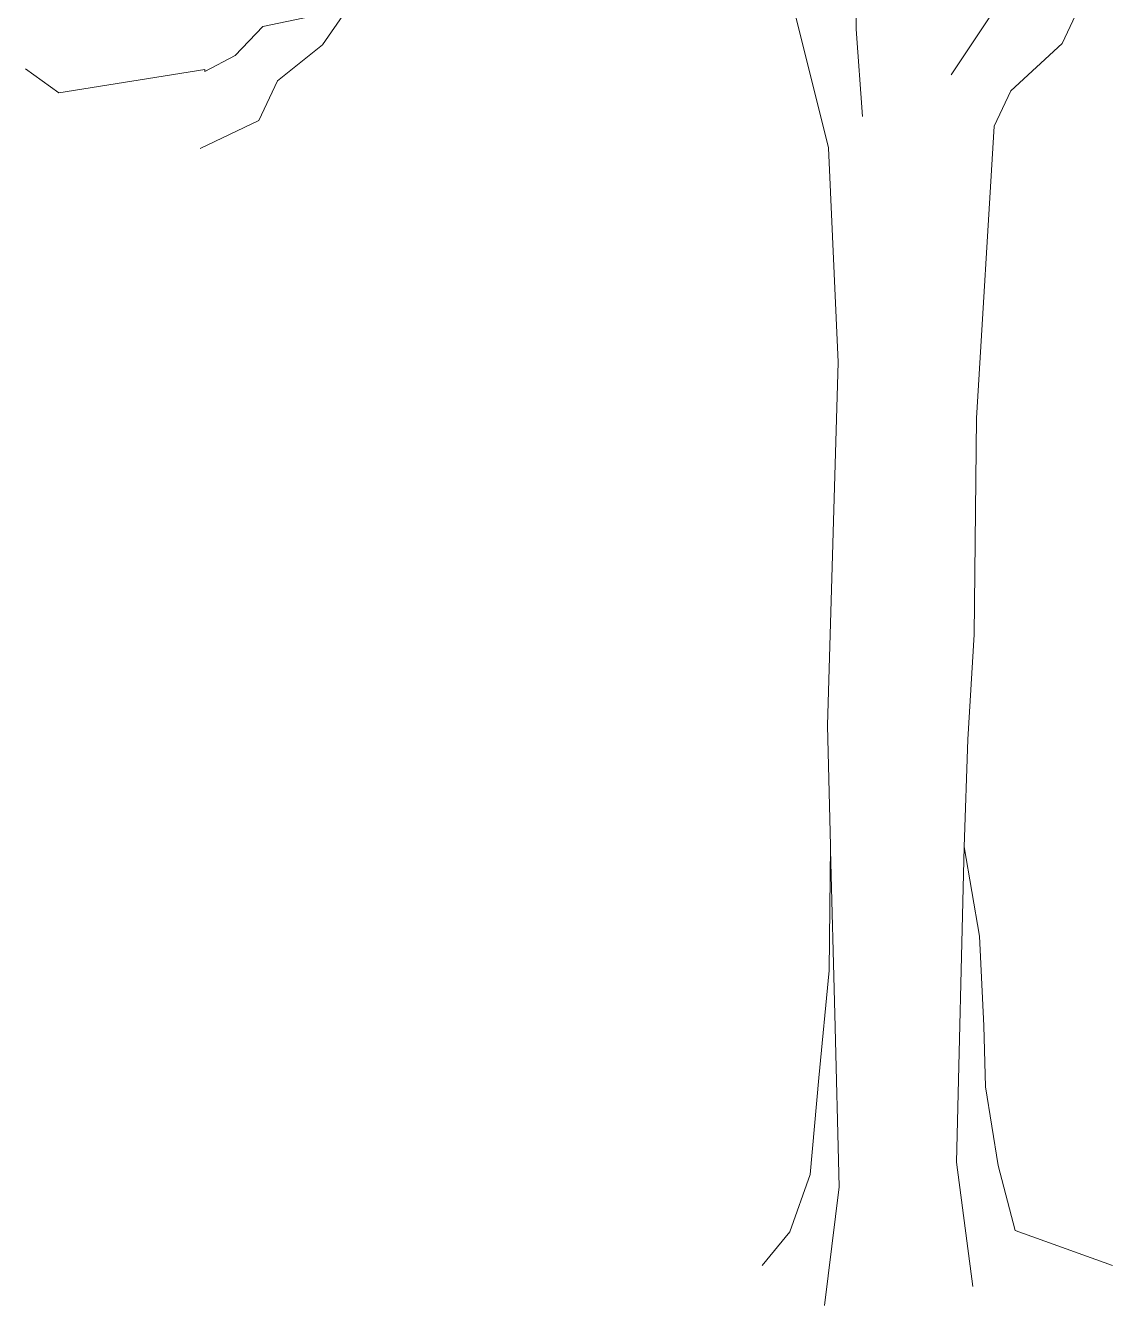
# Model space of a CAD drawing. Header units: millimetres. Extents: x -13512 to 19537, y -6523 to 6166.
# Drawn here: x -13340.9 to -13008, y -3023.8 to -2631.7 of the extents above; entities that cross this region are included whole.
import ezdxf

# ---------------------------------------------------------------- set-up
doc = ezdxf.new("R2010")
doc.units = ezdxf.units.MM
doc.layers.add('A-ELEWACJA CIENKA', color=11, linetype='Continuous', lineweight=13)
doc.layers.add('B-materiały', color=9, linetype='Continuous', lineweight=0)

# ---------------------------------------------------------------- blocks, each defined once
blk = doc.blocks.new('A$C07764633')
at = {"layer": 'B-materiały'}
for p, q in [((-39.16, 305.38), (-39.26, 336.21)), ((-47.63, 268.97), (-63.29, 332.26)), ((32.24, 318.56), (23.97, 300.93)), ((-195.49, 310.85), (-202.61, 300.61)), ((-220.85, 306.19), (-229.34, 297.26)), ((-206.18, 309.24), (-220.85, 306.19)), ((-9.98, 291.36), (1.6, 308.84)), ((-37.15, 278.61), (-39.16, 305.38)), ((-202.61, 300.61), (-216.41, 289.54)), ((23.97, 300.93), (8.24, 286.45)), ((-229.34, 297.26), (-238.6, 292.34)), ((-283.35, 285.86), (-293.55, 293.23)), ((-238.62, 293.01), (-283.35, 285.86)), ((-238.6, 292.34), (-238.62, 293.01)), ((-216.41, 289.54), (-222.14, 277.33)), ((8.24, 286.45), (3.15, 275.6)), ((-222.14, 277.33), (-240.02, 268.84)), ((3.15, 275.6), (-2.27, 186.17)), ((-44.65, 203.34), (-47.63, 268.97)), ((-47.89, 91.98), (-44.65, 203.34)), ((-2.27, 186.17), (-3, 119.92)), ((-3, 119.92), (-4.88, 87.7)), ((-46.97, 55.13), (-47.89, 91.98)), ((-4.88, 87.7), (-6.07, 54.82)), ((-47.35, 16.91), (-46.97, 55.13)), ((-45.67, 3.55), (-46.93, 53.79)), ((-8.34, -41.77), (-6.07, 54.82)), ((-6.07, 54.82), (-1.36, 27.45)), ((-1.36, 27.45), (0, 0)), ((-50.55, -16.01), (-47.35, 16.91)), ((-44.35, -49.38), (-45.67, 3.55)), ((0, 0), (0.47, -18.76)), ((-53.16, -45.58), (-50.55, -16.01)), ((0.47, -18.76), (4.42, -42.79)), ((-3.36, -79.86), (-8.34, -41.77)), ((4.42, -42.79), (9.62, -62.77)), ((-59.42, -63.16), (-53.16, -45.58)), ((-48.8, -85.69), (-44.35, -49.38)), ((-67.88, -73.43), (-59.42, -63.16)), ((9.62, -62.77), (39.38, -73.42))]:
    blk.add_line(p, q, dxfattribs=at)

msp = doc.modelspace()

# ---------------------------------------------------------------- block references
at = {"layer": 'A-ELEWACJA CIENKA'}
msp.add_blockref('A$C07764633', (-13047.39, -2938.12), dxfattribs=at)

doc.saveas('drawing.dxf')
